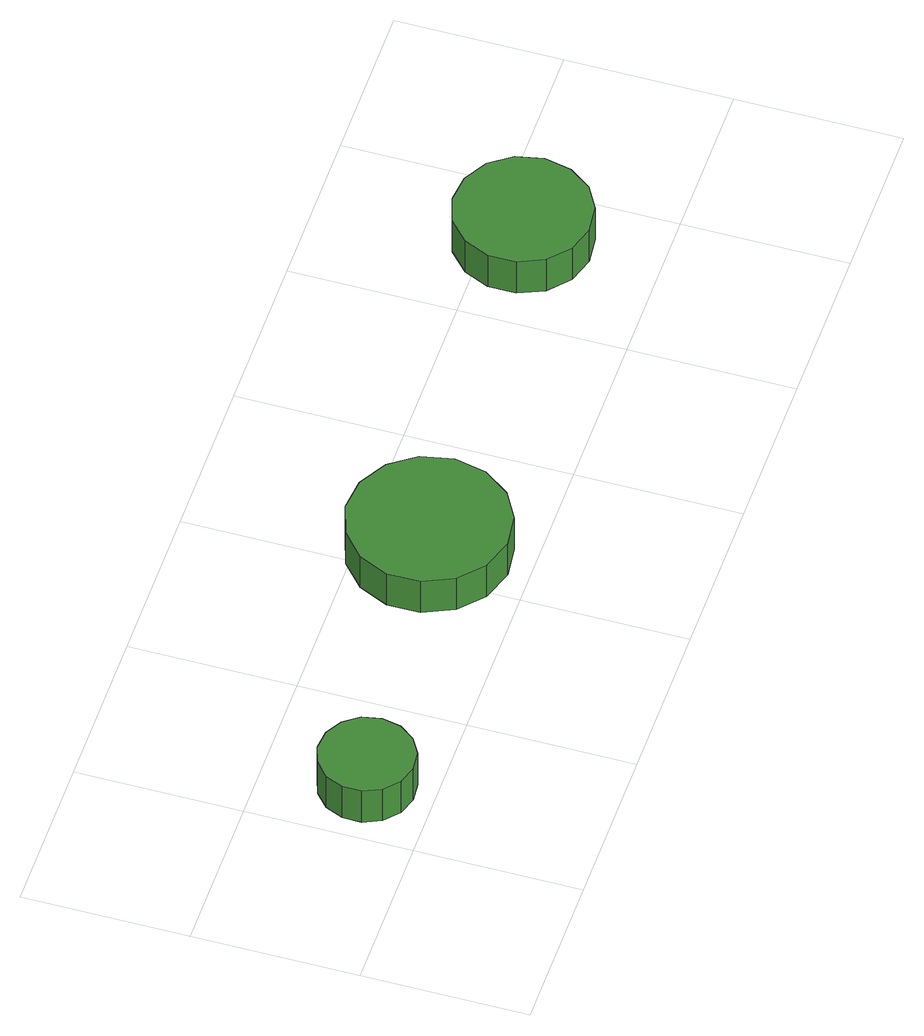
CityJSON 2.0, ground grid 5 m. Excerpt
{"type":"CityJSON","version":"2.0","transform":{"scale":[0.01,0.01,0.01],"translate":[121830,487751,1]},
"CityObjects":{
"tree1":{"type":"SolitaryVegetationObject","attributes":{"function":"something"},"geometry":[{"type":"MultiSurface","lod":"1","boundaries":[[[0,1,2,3,4,5,6,7,8,9,10,11,12,13,14]],[[15,16,17,18,19,20,21,22,23,24,25,26,27,28,29]],[[0,29,28,1]],[[1,28,27,2]],[[2,27,26,3]],[[3,26,25,4]],[[4,25,24,5]],[[5,24,23,6]],[[6,23,22,7]],[[7,22,21,8]],[[8,21,20,9]],[[9,20,19,10]],[[10,19,18,11]],[[11,18,17,12]],[[12,17,16,13]],[[13,16,15,14]],[[14,15,29,0]]]}]},
"tree2":{"type":"SolitaryVegetationObject","attributes":{"function":"something"},"geometry":[{"type":"MultiSurface","lod":"1","boundaries":[[[30,31,32,33,34,35,36,37,38,39,40,41,42,43,44]],[[45,46,47,48,49,50,51,52,53,54,55,56,57,58,59]],[[30,59,58,31]],[[31,58,57,32]],[[32,57,56,33]],[[33,56,55,34]],[[34,55,54,35]],[[35,54,53,36]],[[36,53,52,37]],[[37,52,51,38]],[[38,51,50,39]],[[39,50,49,40]],[[40,49,48,41]],[[41,48,47,42]],[[42,47,46,43]],[[43,46,45,44]],[[44,45,59,30]]]}]},
"tree3":{"type":"SolitaryVegetationObject","attributes":{"function":"something"},"geometry":[{"type":"MultiSurface","lod":"1","boundaries":[[[60,61,62,63,64,65,66,67,68,69,70,71,72,73,74]],[[75,76,77,78,79,80,81,82,83,84,85,86,87,88,89]],[[60,89,88,61]],[[61,88,87,62]],[[62,87,86,63]],[[63,86,85,64]],[[64,85,84,65]],[[65,84,83,66]],[[66,83,82,67]],[[67,82,81,68]],[[68,81,80,69]],[[69,80,79,70]],[[70,79,78,71]],[[71,78,77,72]],[[72,77,76,73]],[[73,76,75,74]],[[74,75,89,60]]]}]}
},
"vertices":[
[342,200,150],[330,258,150],[295,305,150],[244,335,150],[185,341,150],[129,323,150],[85,283,150],[61,229,150],[61,171,150],[85,117,150],[129,77,150],[185,59,150],[244,65,150],[295,95,150],[330,142,150],[330,142,21],[295,95,21],[244,65,21],[185,59,21],[129,77,21],[85,117,21],[61,171,21],[61,229,21],[85,283,21],[129,323,21],[185,341,21],[244,335,21],[295,305,21],[330,258,21],[342,200,21],
[1340,300,158],[1319,398,158],[1261,478,158],[1174,528,158],[1075,539,158],[980,508,158],[906,441,158],[865,350,158],[865,250,158],[906,159,158],[980,92,158],[1075,61,158],[1174,72,158],[1261,122,158],[1319,202,158],[1319,202,29],[1261,122,29],[1174,72,29],[1075,61,29],[980,92,29],[906,159,29],[865,250,29],[865,350,29],[906,441,29],[980,508,29],[1075,539,29],[1174,528,29],[1261,478,29],[1319,398,29],[1340,300,29],
[2503,400,163],[2485,483,163],[2436,551,163],[2363,593,163],[2279,602,163],[2199,576,163],[2136,519,163],[2102,442,163],[2102,358,163],[2136,281,163],[2199,224,163],[2279,198,163],[2363,207,163],[2436,249,163],[2485,317,163],[2485,317,34],[2436,249,34],[2363,207,34],[2279,198,34],[2199,224,34],[2136,281,34],[2102,358,34],[2102,442,34],[2136,519,34],[2199,576,34],[2279,602,34],[2363,593,34],[2436,551,34],[2485,483,34],[2503,400,34]
]}
